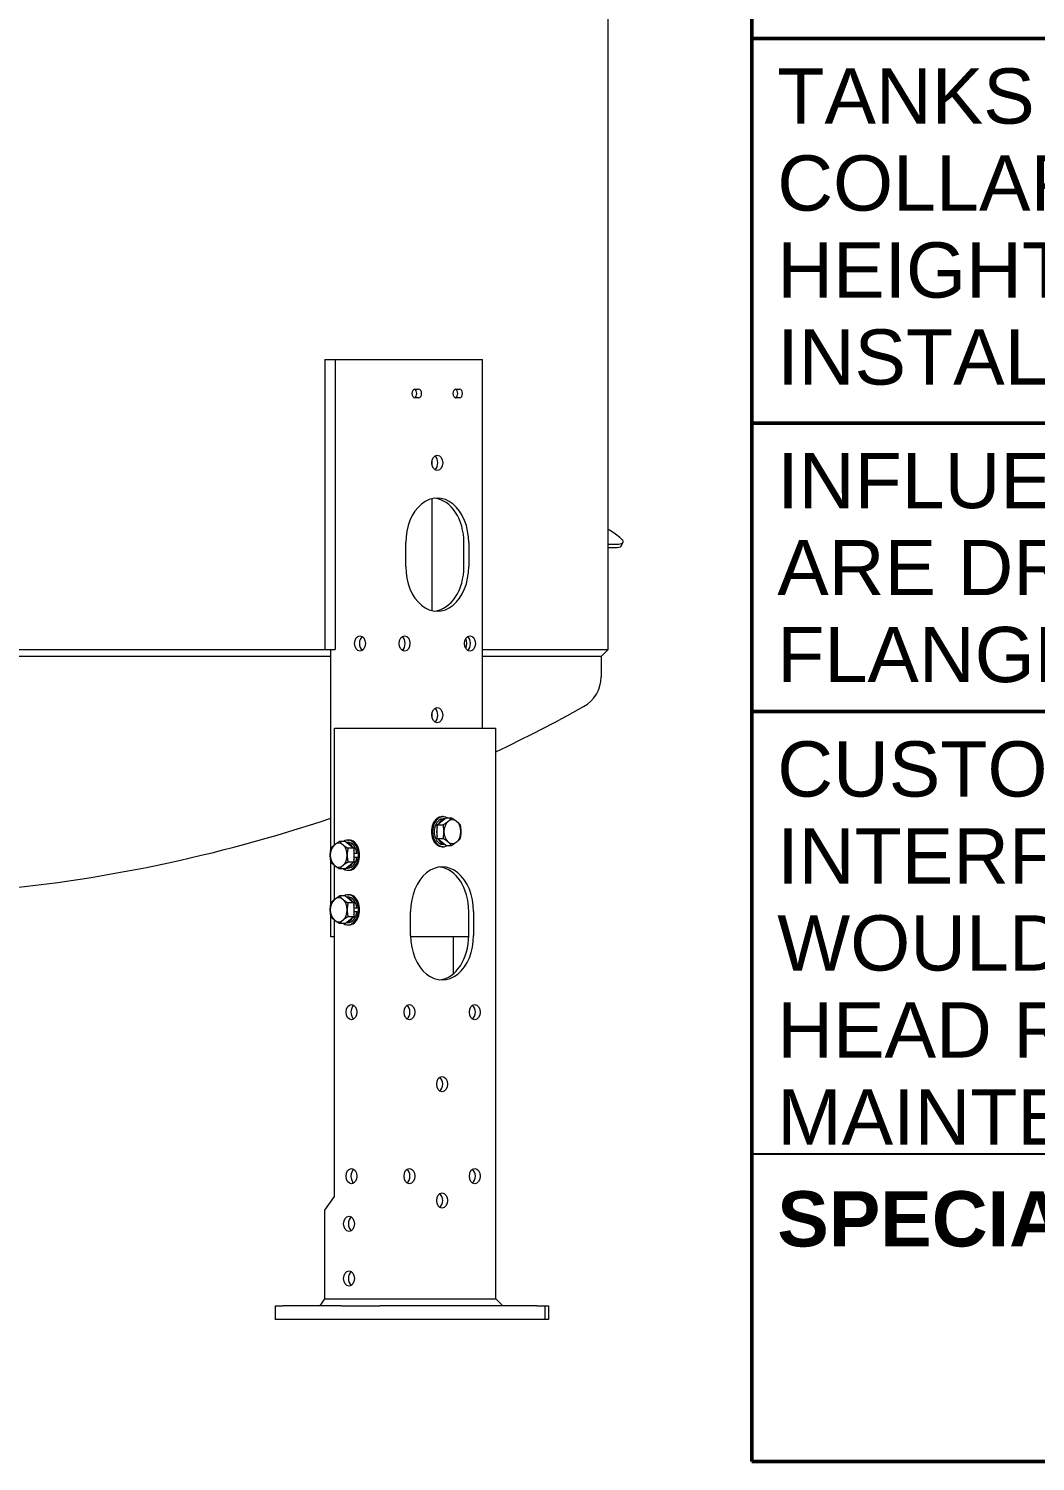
# Model space of a CAD drawing. Header units: inches. Extents: x 20 to 536, y 8 to 344.
# Drawn here: x 431.5 to 468.3, y 44 to 96.5 of the extents above; entities that cross this region are included whole.
import ezdxf
from ezdxf.enums import TextEntityAlignment as Align

# ---------------------------------------------------------------- set-up
doc = ezdxf.new("R2010")
doc.units = ezdxf.units.IN
doc.header["$LTSCALE"] = 16
doc.header["$MEASUREMENT"] = 0
doc.layers.get('0').update_dxf_attribs({"lineweight": 25})
for name, color, linetype, lineweight in [('Sketch Geometry (ANSI)', 7, 'Continuous', 25), ('Sketch Geometry(MEMCOR)', 7, 'Continuous', 50), ('Symbols(MEMCOR)', 7, 'Continuous', 25), ('Visible (ANSI)', 7, 'Continuous', 50)]:
    doc.layers.add(name, color=color, linetype=linetype, lineweight=lineweight)
doc.styles.add('MEMCOR', font='arial.ttf')
doc.styles.get("Standard").update_dxf_attribs({"font": 'arial.ttf'})

# ---------------------------------------------------------------- blocks, each defined once
blk = doc.blocks.new('NOTES')
at = {"layer": 'Sketch Geometry (ANSI)'}
blk.add_line((-2.075, -1.21), (2.075, -1.21), dxfattribs=at)
at = {"layer": 'Sketch Geometry(MEMCOR)'}
for p, q in [((-2.075, -1.85), (-2.075, 1.85)), ((-2.075, 1.11), (2.075, 1.11)), ((-2.075, 1.11), (2.075, 1.11)), ((-2.075, 0.31), (2.075, 0.31)), ((-2.075, -0.29), (2.075, -0.29)), ((2.075, -1.85), (-2.075, -1.85))]:
    blk.add_line(p, q, dxfattribs=at)
at = {"layer": 'Symbols(MEMCOR)', "color": 7, "char_height": 0.114972, "attachment_point": 1, "line_spacing_factor": 0.944221, "style": 'MEMCOR'}
for s, insert, width in [('\\fArial|b0|i0;TANKS ARE SHIPPED WITH LEGS IN THE COLLAPSED POSITION TO REDUCE OVERALL HEIGHT AND ASSIST TANK ACCESS. TANK MUST BE INSTALLED WITH LEGS IN EXTENDED POSITION.', (-2.0218, 1.048), 4.125148), ('\\fArial|b0|i0;INFLUENT, EFFLUENT, & DRAIN CONNECTIONS ARE DRILLED FOR METRIC AND IMPERIAL FLANGE BOLT PATTERNS', (-2.0218, 0.248), 3.923818), ('\\fArial|b0|i0;CUSTOMER IS TO CONFIRM THERE ARE NO INTERFERENCES IN THE FILTER ROOM THAT WOULD INHIBIT THE ROTATIONAL SWING OF THE HEAD REQUIRED FOR GENERAL FILTER MAINTENANCE', (-2.0218, -0.352), 4.083133)]:
    blk.add_mtext(s, dxfattribs=dict(at, insert=insert, width=width))
at = {"layer": 'Symbols(MEMCOR)', "color": 7, "insert": (-2.0218, -1.288), "char_height": 0.114972, "attachment_point": 1, "style": 'MEMCOR'}
blk.add_mtext('\\fArial|b1|i0;{\\H0.1150;SPECIAL NOTES:}', dxfattribs=at)
at = {"layer": 'Symbols(MEMCOR)', "color": 7, "lineweight": 30, "flags": 63}
for tag, p in [('@Special_Notes', (-2.0218, -1.4827)), ('@Special_Notes1', (-2.0218, -1.6773))]:
    blk.add_attdef(tag, text='', height=0.115, dxfattribs=at).set_placement(p, align=Align.TOP_LEFT)

msp = doc.modelspace()

# ---------------------------------------------------------------- linework, layer by layer
at = {"layer": 'Visible (ANSI)', "linetype": 'Continuous', "lineweight": 18}
for p, q in [((452.683349, 73.743472), (452.683349, 104.627303)), ((442.319709, 84.368472), (442.69062, 84.368472)), ((442.319709, 84.368472), (442.319709, 73.743472)), ((442.69062, 84.368472), (443.998638, 84.368472)), ((442.69062, 84.368472), (442.69062, 73.743472)), ((443.998638, 84.368472), (444.974445, 84.368472)), ((444.974445, 84.368472), (447.887725, 84.368472)), ((447.887725, 84.368472), (448.089821, 84.368472)), ((448.089821, 70.864472), (448.089821, 84.368472)), ((445.614377, 83.273472), (445.748727, 83.273472)), ((445.748727, 82.963472), (445.614377, 82.963472)), ((447.113443, 83.273472), (447.247793, 83.273472)), ((447.247793, 82.963472), (447.113443, 82.963472)), ((446.242951, 80.491231), (446.242951, 80.665714)), ((446.242951, 75.170333), (446.242951, 79.266611)), ((445.278501, 76.778472), (445.278501, 77.658472)), ((447.406892, 76.778472), (447.406892, 77.658472)), ((447.583669, 77.658472), (447.583669, 76.778472)), ((453.175361, 77.548092), (453.224471, 77.658005)), ((453.067209, 77.595688), (452.683349, 77.595688)), ((452.683349, 77.485789), (453.018106, 77.485789)), ((424.931327, 73.743472), (442.319709, 73.743472)), ((442.53064, 73.493472), (424.931327, 73.493472)), ((442.319709, 73.743472), (442.69062, 73.743472)), ((442.53064, 66.399198), (442.53064, 73.743472)), ((443.661589, 73.743472), (443.720503, 73.743472)), ((445.116815, 73.743472), (445.175729, 73.743472)), ((448.089821, 73.743472), (452.683349, 73.743472)), ((452.431325, 73.493472), (448.089821, 73.493472)), ((452.431325, 73.493472), (452.681325, 73.743472)), ((452.431325, 73.493472), (452.431325, 72.743211)), ((446.242951, 71.250231), (446.242951, 71.424714)), ((442.670399, 70.864472), (443.863081, 70.864472)), ((442.670399, 66.593642), (442.670399, 70.864472)), ((443.863081, 70.864472), (444.838888, 70.864472)), ((444.838888, 70.864472), (448.376835, 70.864472)), ((448.376835, 70.864472), (448.578932, 70.864472)), ((448.578932, 49.964472), (448.578932, 70.864472)), ((446.431433, 67.327063), (446.740792, 67.579654)), ((446.431433, 66.821882), (446.431433, 67.327063)), ((446.431433, 67.327063), (446.64687, 67.327063)), ((446.652404, 67.625654), (446.607862, 67.625654)), ((446.699359, 67.545824), (446.652404, 67.545824)), ((446.740792, 67.579654), (446.956229, 67.579654)), ((443.067799, 66.719654), (442.852362, 66.719654)), ((443.067799, 66.719654), (443.377158, 66.467063)), ((443.109233, 66.685824), (443.156187, 66.685824)), ((443.156187, 66.765654), (443.200729, 66.765654)), ((446.740792, 66.569291), (446.431433, 66.821882)), ((446.431433, 66.821882), (446.64687, 66.821882)), ((443.377158, 66.467063), (443.161721, 66.467063)), ((443.377158, 66.467063), (443.377158, 65.961882)), ((443.397628, 66.282273), (443.377158, 66.282273)), ((443.377158, 66.146672), (443.397628, 66.146672)), ((443.397628, 66.282273), (443.486017, 66.282273)), ((443.397628, 66.146672), (443.486017, 66.146672)), ((446.652404, 66.523291), (446.607862, 66.523291)), ((446.699359, 66.603121), (446.652404, 66.603121)), ((446.740792, 66.569291), (446.956229, 66.569291)), ((442.53064, 64.399198), (442.53064, 66.029747)), ((442.670399, 64.593642), (442.670399, 65.835303)), ((443.067799, 65.709291), (442.852362, 65.709291)), ((443.377158, 65.961882), (443.067799, 65.709291)), ((443.109233, 65.743121), (443.156187, 65.743121)), ((443.156187, 65.663291), (443.200729, 65.663291)), ((443.377158, 65.961882), (443.161721, 65.961882)), ((443.067799, 64.719654), (442.852362, 64.719654)), ((443.067799, 64.719654), (443.377158, 64.467063)), ((443.109233, 64.685824), (443.156187, 64.685824)), ((443.156187, 64.765654), (443.200729, 64.765654)), ((442.53064, 63.218472), (442.53064, 64.029747)), ((443.377158, 64.467063), (443.161721, 64.467063)), ((443.377158, 64.467063), (443.377158, 63.961882)), ((443.397628, 64.282273), (443.377158, 64.282273)), ((443.377158, 64.146672), (443.397628, 64.146672)), ((443.397628, 64.282273), (443.486017, 64.282273)), ((443.397628, 64.146672), (443.486017, 64.146672)), ((445.455278, 63.274472), (445.455278, 64.154472)), ((447.583669, 63.274472), (447.583669, 64.154472)), ((447.760446, 64.154472), (447.760446, 63.274472)), ((442.670399, 53.714472), (442.670399, 63.835303)), ((443.067799, 63.709291), (442.852362, 63.709291)), ((443.377158, 63.961882), (443.067799, 63.709291)), ((443.109233, 63.743121), (443.156187, 63.743121)), ((443.156187, 63.663291), (443.200729, 63.663291)), ((443.377158, 63.961882), (443.161721, 63.961882)), ((442.670399, 63.218472), (442.53064, 63.218472)), ((447.582989, 63.218472), (445.455958, 63.218472)), ((447.007377, 63.218472), (447.007377, 61.862851)), ((442.316846, 53.214472), (442.670399, 53.714472)), ((442.316846, 49.964472), (442.316846, 53.214472)), ((442.140069, 49.714472), (442.316846, 49.964472)), ((442.316846, 49.964472), (443.863081, 49.964472)), ((443.863081, 49.964472), (444.838888, 49.964472)), ((444.838888, 49.964472), (448.376835, 49.964472)), ((448.376835, 49.964472), (448.578932, 49.964472)), ((448.578932, 49.964472), (448.828932, 49.714472)), ((440.501344, 49.714472), (440.794237, 49.714472)), ((440.501344, 49.714472), (440.501344, 49.214472)), ((442.915558, 49.714472), (440.794237, 49.714472)), ((442.915558, 49.714472), (444.329771, 49.714472)), ((450.071478, 49.714472), (444.329771, 49.714472)), ((450.071478, 49.714472), (450.364372, 49.714472)), ((450.364372, 49.714472), (450.508206, 49.714472)), ((450.364372, 49.714472), (450.364372, 49.214472)), ((450.508206, 49.714472), (450.508206, 49.214472)), ((440.794237, 49.214472), (440.501344, 49.214472)), ((442.915558, 49.214472), (440.794237, 49.214472)), ((444.329771, 49.214472), (442.915558, 49.214472)), ((450.071478, 49.214472), (444.329771, 49.214472)), ((450.364372, 49.214472), (450.071478, 49.214472)), ((450.508206, 49.214472), (450.364372, 49.214472))]:
    msp.add_line(p, q, dxfattribs=at)
for centre, radius, start, end in [((451.183325, 72.743211), 1.248, 299.0511754, 0), ((424.931325, 120.003472), 55.31, 295.3119666, 299.0511754), ((424.931325, 120.003472), 55.31, 274.9256963, 288.5537465)]:
    msp.add_arc(centre, radius, start, end, dxfattribs=at)
for centre, major_axis, start_param, end_param in [((445.614377, 83.118472), (0, -0.155), 3.141592654, 6.283185307), ((445.57195, 83.118472), (0, -0.155), 0.194777643, 2.946815011), ((445.748727, 83.118472), (0, 0.155), 3.141592654, 6.283185307), ((447.113443, 83.118472), (0, -0.155), 3.141592654, 6.283185307), ((447.071017, 83.118472), (0, -0.155), 0.194777643, 2.946815011), ((447.247793, 83.118472), (0, 0.155), 3.141592654, 6.283185307), ((446.254308, 80.578472), (0, 0.28), 3.604362771, 5.820415189), ((446.431085, 77.658472), (0, 1.63), 4.71238898, 7.853981634), ((446.254308, 77.658472), (0, 1.63), 4.71238898, 6.206422826), ((450.636956, 71.365299), (0, -7.37), 2.645951498, 2.738051011), ((446.431085, 76.778472), (0, -1.63), 4.71238898, 7.853981634), ((446.254308, 76.778472), (0, -1.63), 0.076762481, 1.570796327), ((443.779435, 73.968472), (0, -0.28), 3.604362771, 5.820415189), ((445.057884, 73.968472), (0, 0.28), 3.604362771, 5.820415189), ((447.314968, 73.968472), (0, -0.28), 0.909644844, 2.23194781), ((447.450733, 73.968472), (0, 0.28), 3.604362771, 5.820415189), ((446.254308, 71.337472), (0, 0.28), 3.604362771, 5.820415189), ((446.652404, 67.074472), (0, 0.551181), 5.8717395, 9.836223768), ((446.607862, 67.074472), (0, 0.551181), 0, 3.141592654), ((446.652404, 67.074472), (0, 0.471351), 0, 3.141592654), ((446.740792, 67.074472), (0, 0.471351), 1.189499578, 1.952093075), ((446.740792, 67.074472), (0, 0.471351), 0.142302027, 0.904895524), ((446.98386, 67.074472), (0, -0.4375), 3.665191429, 4.71238898), ((446.98386, 67.074472), (0, 0.4375), 5.759586532, 6.806784083), ((446.98386, 67.074472), (0, 0.4375), 4.71238898, 5.759586532), ((442.824731, 66.214472), (0, 0.4375), 5.759586532, 6.806784083), ((443.156187, 66.214472), (0, -0.551181), 5.8717395, 9.836223768), ((443.067799, 66.214472), (0, 0.471351), 5.378289783, 6.14088328), ((443.156187, 66.214472), (0, 0.471351), 4.856733198, 6.283185307), ((443.200729, 66.214472), (0, -0.551181), 0, 3.141592654), ((446.740792, 67.074472), (0, -0.471351), 5.378289783, 6.14088328), ((446.98386, 67.074472), (0, -0.4375), 4.71238898, 5.759586532), ((446.98386, 67.074472), (0, -0.4375), 5.759586532, 6.806784083), ((446.98386, 67.074472), (0, 0.4375), 3.665191429, 4.71238898), ((442.824731, 66.214472), (0, -0.4375), 3.665191429, 4.71238898), ((442.824731, 66.214472), (0, -0.4375), 4.71238898, 5.759586532), ((442.824731, 66.214472), (0, 0.4375), 4.71238898, 5.759586532), ((442.824731, 66.214472), (0, 0.4375), 3.665191429, 4.71238898), ((443.156187, 66.214472), (0, -0.471351), 0, 1.426452109), ((443.067799, 66.214472), (0, -0.471351), 1.715140545, 1.952093075), ((443.067799, 66.214472), (0, -0.471351), 1.189499578, 1.426452109), ((442.824731, 66.214472), (0, -0.4375), 5.759586532, 6.806784083), ((443.067799, 66.214472), (0, -0.471351), 0.142302027, 0.904895524), ((446.607862, 64.154472), (0, 1.63), 4.71238898, 7.853981634), ((446.431085, 64.154472), (0, 1.63), 4.71238898, 6.206422826), ((442.824731, 64.214472), (0, -0.4375), 3.665191429, 4.71238898), ((442.824731, 64.214472), (0, 0.4375), 5.759586532, 6.806784083), ((442.824731, 64.214472), (0, 0.4375), 4.71238898, 5.759586532), ((443.156187, 64.214472), (0, -0.551181), 5.8717395, 9.836223768), ((443.067799, 64.214472), (0, 0.471351), 5.378289783, 6.14088328), ((443.156187, 64.214472), (0, 0.471351), 4.856733198, 6.283185307), ((443.200729, 64.214472), (0, -0.551181), 0, 3.141592654), ((442.824731, 64.214472), (0, -0.4375), 4.71238898, 5.759586532), ((442.824731, 64.214472), (0, 0.4375), 3.665191429, 4.71238898), ((443.156187, 64.214472), (0, -0.471351), 0, 1.426452109), ((443.067799, 64.214472), (0, -0.471351), 1.715140545, 1.952093075), ((443.067799, 64.214472), (0, -0.471351), 1.189499578, 1.426452109), ((442.824731, 64.214472), (0, -0.4375), 5.759586532, 6.806784083), ((443.067799, 64.214472), (0, -0.471351), 0.142302027, 0.904895524), ((446.607862, 63.274472), (0, -1.63), 4.71238898, 7.853981634), ((446.431085, 63.274472), (0, -1.63), 0.076762481, 1.570796327), ((443.467101, 60.464472), (0, -0.28), 3.604362771, 5.820415189), ((445.234868, 60.464472), (0, 0.28), 3.604362771, 5.820415189), ((447.627302, 60.464472), (0, 0.28), 3.604362771, 5.820415189), ((446.431085, 57.833472), (0, 0.28), 3.604362771, 5.820415189), ((443.467101, 54.464472), (0, -0.28), 3.604362771, 5.820415189), ((445.234868, 54.464472), (0, 0.28), 3.604362771, 5.820415189), ((447.627302, 54.464472), (0, 0.28), 3.604362771, 5.820415189), ((446.431085, 53.570472), (0, 0.28), 3.604362771, 5.820415189), ((443.377506, 52.714472), (0, -0.28), 3.604362771, 5.820415189), ((443.377506, 50.714472), (0, -0.28), 3.604362771, 5.820415189)]:
    msp.add_ellipse(centre, major_axis=major_axis, ratio=0.707106781, start_param=start_param, end_param=end_param, dxfattribs=at)
for centre, major_axis in [((446.431085, 80.578472), (0, -0.28)), ((443.602658, 73.968472), (0, 0.28)), ((445.23466, 73.968472), (0, -0.28)), ((447.62751, 73.968472), (0, -0.28)), ((446.431085, 71.337472), (0, -0.28)), ((443.290324, 60.464472), (0, 0.28)), ((445.411645, 60.464472), (0, -0.28)), ((447.804079, 60.464472), (0, -0.28)), ((446.607862, 57.833472), (0, -0.28)), ((443.290324, 54.464472), (0, 0.28)), ((445.411645, 54.464472), (0, -0.28)), ((447.804079, 54.464472), (0, -0.28)), ((446.607862, 53.570472), (0, -0.28)), ((443.200729, 52.714472), (0, -0.28)), ((443.200729, 50.714472), (0, -0.28))]:
    msp.add_ellipse(centre, major_axis=major_axis, ratio=0.707106781, dxfattribs=at)
for points, knots in [([(453.115465, 77.848422), (453.154554, 77.818535), (453.187102, 77.785874), (453.226639, 77.724423), (453.233643, 77.695674), (453.224598, 77.64972), (453.207975, 77.629454), (453.151469, 77.602419), (453.111604, 77.595688), (453.067209, 77.595688)], [5.751172896, 5.751172896, 5.751172896, 5.751172896, 6.230027309, 6.230027309, 6.708881722, 6.708881722, 7.187288544, 7.187288544, 7.665695365, 7.665695365, 7.665695365, 7.665695365]), ([(453.018106, 77.485789), (453.0625, 77.485789), (453.102365, 77.492521), (453.152683, 77.516593), (453.167653, 77.531263), (453.175302, 77.548116)], [7.666112893, 7.666112893, 7.666112893, 7.666112893, 8.1445202479, 8.1445202479, 8.5181613892, 8.5181613892, 8.5181613892, 8.5181613892])]:
    msp.add_open_spline(points, degree=3, knots=knots, dxfattribs=at)
for points, weights in [([(446.64687, 67.327063), (446.757394, 67.394745), (446.829181, 67.453359)], [1.01001874936, 1.04314139574, 1]), ([(446.674501, 67.074472), (446.674501, 67.1917), (446.64687, 67.327063)], [1, 1.04314139574, 1.01001874936]), ([(446.829181, 67.453359), (446.900968, 67.511972), (446.956229, 67.579654)], [1, 1.04314139574, 1.01001874936]), ([(446.956229, 67.579654), (447.066753, 67.511972), (447.13854, 67.453359)], [1.01001874936, 1.04314139574, 1]), ([(447.13854, 67.453359), (447.210327, 67.394745), (447.265589, 67.327063)], [1, 1.04314139574, 1.01001874936]), ([(447.265589, 67.327063), (447.293219, 67.1917), (447.293219, 67.074472)], [1.01001874936, 1.04314139574, 1]), ([(442.670051, 66.593359), (442.741838, 66.651972), (442.852362, 66.719654)], [1, 1.04314139574, 1.01001874936]), ([(442.852362, 66.719654), (442.907624, 66.651972), (442.979411, 66.593359)], [1.01001874936, 1.04314139574, 1]), ([(446.64687, 66.821882), (446.674501, 66.957245), (446.674501, 67.074472)], [1.01001874936, 1.04314139574, 1]), ([(446.829181, 66.695586), (446.757394, 66.7542), (446.64687, 66.821882)], [1, 1.04314139574, 1.01001874936]), ([(446.956229, 66.569291), (446.900968, 66.636972), (446.829181, 66.695586)], [1.01001874936, 1.04314139574, 1]), ([(447.13854, 66.695586), (447.066753, 66.636972), (446.956229, 66.569291)], [1, 1.04314139574, 1.01001874936]), ([(447.265589, 66.821882), (447.210327, 66.7542), (447.13854, 66.695586)], [1.01001874936, 1.04314139574, 1]), ([(447.293219, 67.074472), (447.293219, 66.957245), (447.265589, 66.821882)], [1, 1.04314139574, 1.01001874936]), ([(442.515372, 66.214472), (442.515372, 66.3317), (442.543003, 66.467063)], [1, 1.04314139574, 1.01001874936]), ([(442.543003, 65.961882), (442.515372, 66.097245), (442.515372, 66.214472)], [1.01001874936, 1.04314139574, 1]), ([(442.543003, 66.467063), (442.598264, 66.534745), (442.670051, 66.593359)], [1.01001874936, 1.04314139574, 1]), ([(442.979411, 66.593359), (443.051198, 66.534745), (443.161721, 66.467063)], [1, 1.04314139574, 1.01001874936]), ([(443.161721, 66.467063), (443.13409, 66.3317), (443.13409, 66.214472)], [1.01001874936, 1.04314139574, 1]), ([(443.13409, 66.214472), (443.13409, 66.097245), (443.161721, 65.961882)], [1, 1.04314139574, 1.01001874936]), ([(442.670051, 65.835586), (442.598264, 65.8942), (442.543003, 65.961882)], [1, 1.04314139574, 1.01001874936]), ([(442.852362, 65.709291), (442.741838, 65.776972), (442.670051, 65.835586)], [1.01001874936, 1.04314139574, 1]), ([(442.979411, 65.835586), (442.907624, 65.776972), (442.852362, 65.709291)], [1, 1.04314139574, 1.01001874936]), ([(443.161721, 65.961882), (443.051198, 65.8942), (442.979411, 65.835586)], [1.01001874936, 1.04314139574, 1]), ([(442.543003, 64.467063), (442.598264, 64.534745), (442.670051, 64.593359)], [1.01001874936, 1.04314139574, 1]), ([(442.670051, 64.593359), (442.741838, 64.651972), (442.852362, 64.719654)], [1, 1.04314139574, 1.01001874936]), ([(442.852362, 64.719654), (442.907624, 64.651972), (442.979411, 64.593359)], [1.01001874936, 1.04314139574, 1]), ([(442.979411, 64.593359), (443.051198, 64.534745), (443.161721, 64.467063)], [1, 1.04314139574, 1.01001874936]), ([(442.515372, 64.214472), (442.515372, 64.3317), (442.543003, 64.467063)], [1, 1.04314139574, 1.01001874936]), ([(442.543003, 63.961882), (442.515372, 64.097245), (442.515372, 64.214472)], [1.01001874936, 1.04314139574, 1]), ([(443.161721, 64.467063), (443.13409, 64.3317), (443.13409, 64.214472)], [1.01001874936, 1.04314139574, 1]), ([(443.13409, 64.214472), (443.13409, 64.097245), (443.161721, 63.961882)], [1, 1.04314139574, 1.01001874936]), ([(442.670051, 63.835586), (442.598264, 63.8942), (442.543003, 63.961882)], [1, 1.04314139574, 1.01001874936]), ([(442.852362, 63.709291), (442.741838, 63.776972), (442.670051, 63.835586)], [1.01001874936, 1.04314139574, 1]), ([(442.979411, 63.835586), (442.907624, 63.776972), (442.852362, 63.709291)], [1, 1.04314139574, 1.01001874936]), ([(443.161721, 63.961882), (443.051198, 63.8942), (442.979411, 63.835586)], [1.01001874936, 1.04314139574, 1])]:
    msp.add_rational_spline(points, weights, degree=2, dxfattribs=at)

# ---------------------------------------------------------------- block references
at = {"xscale": 17.6, "yscale": 17.6, "zscale": 17.6}
msp.add_blockref('NOTES', (494.462002, 76.57853), dxfattribs=at)

doc.saveas('drawing.dxf')
